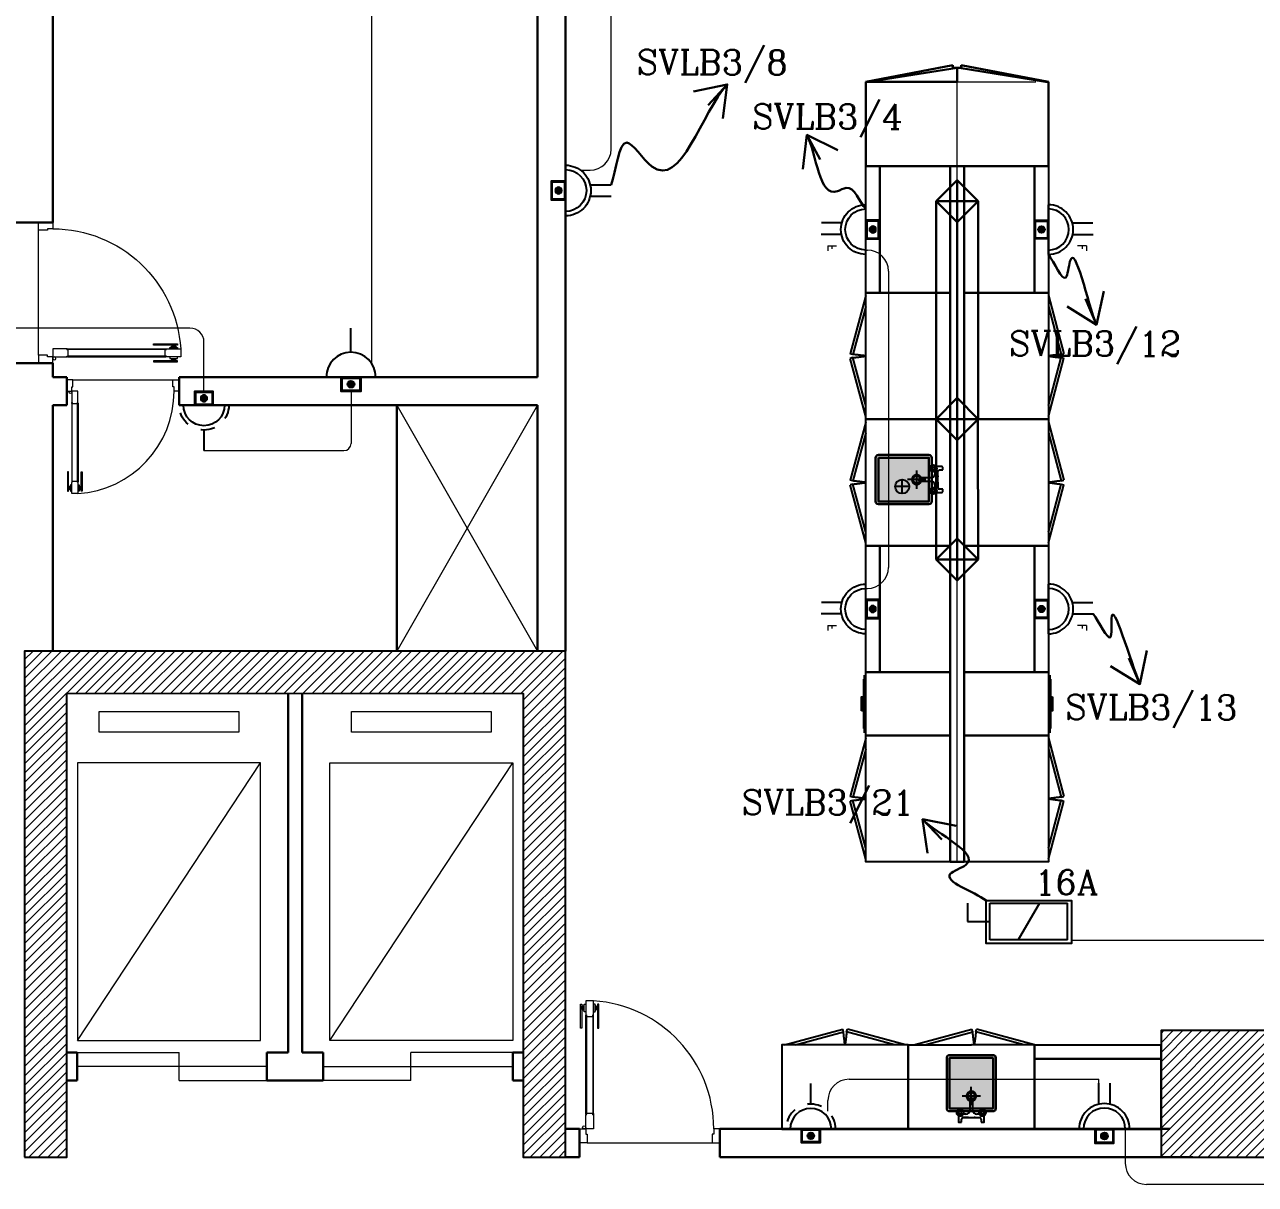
# Model space of a CAD drawing. Extents: x 1315 to 1416, y 473 to 837.
# Drawn here: x 1365.15 to 1373.91, y 590.51 to 598.76 of the extents above; entities that cross this region are included whole.
import ezdxf

# ---------------------------------------------------------------- set-up
doc = ezdxf.new("R2010")
doc.units = 0
doc.header["$MEASUREMENT"] = 0
doc.linetypes.add('ACAD_ISO02W100', pattern=[15, 12, -3])
doc.linetypes.add('DASHED', pattern=[19.05, 12.7, -6.35])
doc.layers.get('0').update_dxf_attribs({"color": 252, "linetype": 'CONTINUOUS', "lineweight": 30})
for name, color, linetype in [('-FUR', 252, 'CONTINUOUS'), ('E-SOCKETS', 6, 'CONTINUOUS'), ('LAYER8', 252, 'CONTINUOUS'), ('SAN', 252, 'CONTINUOUS'), ('WIRING', 4, 'CONTINUOUS')]:
    doc.layers.add(name, color=color, linetype=linetype)
for name, color, linetype, lineweight in [('Column', 252, 'CONTINUOUS', 25), ('DOOR', 252, 'CONTINUOUS', 9), ('elev', 252, 'CONTINUOUS', 9), ('hatch', 252, 'CONTINUOUS', 9), ('PLAN-ELEV', 252, 'CONTINUOUS', 5), ('R-SWTS-DET1', 252, 'CONTINUOUS', 5), ('Wall', 252, 'CONTINUOUS', 30), ('WIRRING', 3, 'CONTINUOUS', 5)]:
    doc.layers.add(name, color=color, linetype=linetype, lineweight=lineweight)
doc.styles.add('ARIAL', font='arial.ttf')
doc.styles.add('E80', font='romanc.shx')
doc.dimstyles.new('DIM-100-IN', dxfattribs={"dimtxt": 0.22, "dimasz": 0.1, "dimexe": 0.15, "dimexo": 0.15, "dimgap": 0, "dimtad": 0, "dimrnd": 0.05, "dimzin": 1, "dimdsep": 46, "dimtxsty": 'ARIAL', "dimblk": 'DOT', "dimcen": 0.2, "dimclrd": 256, "dimclre": 256, "dimclrt": 23, "dimadec": 0, "dimazin": 0, "dimtfac": 1, "dimtmove": 2, "dimatfit": 2, "dimldrblk": 'OPEN90', "dimfxl": 0.15, "dimfxlon": 1, "dimtolj": 1, "dimtzin": 0, "dimlwe": -1, "dimarcsym": 0})

# ---------------------------------------------------------------- blocks, each defined once
blk = doc.blocks.new('d8')
at = {"layer": 'DOOR'}
for p, q in [((32.1195, -112.7481), (32.1195, -112.0482)), ((32.1245, -112.0482), (32.1245, -112.7481)), ((32.1711, -112.0482), (32.1711, -112.7481)), ((32.1761, -112.7481), (32.1761, -112.0482)), ((32.1311, -112.9536), (33.02, -112.9536))]:
    blk.add_line(p, q, dxfattribs=at)
for points in [[(32.0916, -112.1372), (32.0836, -112.1372), (32.0836, -111.9649), (32.0916, -111.9649)], [(32.1245, -112.0426), (32.1245, -112.0537), (32.1711, -112.0537), (32.1711, -112.0426), (32.1756, -112.0426), (32.1756, -111.9426), (32.1756, -111.9426), (32.12, -111.9426), (32.12, -112.0426)], [(32.2039, -112.1372), (32.212, -112.1372), (32.212, -111.9649), (32.2039, -111.9649)], [(32.1033, -111.9827), (32.0969, -111.9827), (32.0969, -112.0029), (32.1033, -112.0029)], [(32.1922, -111.9827), (32.1987, -111.9827), (32.1987, -112.0029), (32.1922, -112.0029)], [(32.1245, -112.7536), (32.1245, -112.7425), (32.1711, -112.7425), (32.1711, -112.7536), (32.1756, -112.7536), (32.1756, -112.8536), (32.1756, -112.8536), (32.12, -112.8536), (32.12, -112.7536)], [(32.0756, -112.9536), (32.0756, -112.8536), (32.12, -112.8536), (32.12, -112.8915), (32.1311, -112.8915), (32.1311, -112.9536)], [(33.0756, -112.9536), (33.0756, -112.8536), (33.031, -112.8536), (33.031, -112.8915), (33.0199, -112.8915), (33.02, -112.9536)]]:
    blk.add_lwpolyline(points, close=True, dxfattribs=at)
for points in [[(32.12, -112.0204), (32.1089, -112.0204), (32.1089, -111.9649), (32.12, -111.9649)], [(32.1756, -112.0204), (32.1867, -112.0204), (32.1867, -111.9649), (32.1756, -111.9649)], [(32.1089, -112.01), (32.1033, -112.01), (32.1033, -111.9755), (32.1089, -111.9755)], [(32.1867, -112.01), (32.1922, -112.01), (32.1922, -111.9755), (32.1867, -111.9755)]]:
    blk.add_lwpolyline(points, dxfattribs=at)
for points in [[(32.0916, -111.983, -1), (32.0969, -111.983), (32.0969, -111.983), (32.0969, -112.0026), (32.0969, -112.0026, -1), (32.0916, -112.0026), (32.0916, -112.0026)], [(32.1245, -112.0532), (32.1245, -112.0532, -1), (32.1245, -112.0432)], [(32.1711, -112.0532), (32.1711, -112.0532, 1), (32.1711, -112.0432)], [(32.2039, -111.983, 1), (32.1987, -111.983), (32.1987, -111.983), (32.1987, -112.0026), (32.1987, -112.0026, 1), (32.2039, -112.0026), (32.2039, -112.0026)], [(32.1245, -112.7431), (32.1245, -112.7431, 1), (32.1245, -112.7531)], [(32.1711, -112.7431), (32.1711, -112.7431, -1), (32.1711, -112.7531)]]:
    blk.add_lwpolyline(points, format="xyb", close=True, dxfattribs=at)
blk.add_circle((32.1089, -112.8425), 0.0111, dxfattribs=at)
blk.add_arc((32.1182, -112.8536), 0.9128, 360, 86.39768, dxfattribs=at)
blk = doc.blocks.new('YY5Y5')
at = {"layer": 'SAN', "color": 1}
for p, q in [((434.16, 537.56), (433.7, 538.02)), ((434.16, 536.15), (433.7, 535.69)), ((433.83, 542.04), (433.83, 538.56)), ((435.73, 542.41), (434.2, 542.41)), ((435.58, 537.56), (436.04, 538.02)), ((435.58, 536.15), (436.04, 535.69)), ((435.73, 540.55), (435.73, 542.41)), ((436.72, 537.65), (438.25, 537.65)), ((446.18, 539.55), (436.73, 539.55)), ((443.04, 539.55), (446.16, 539.55)), ((444.65, 537.65), (446.18, 537.65)), ((447.32, 537.56), (446.86, 538.02)), ((447.32, 536.15), (446.86, 535.69)), ((447.16, 542.41), (447.16, 540.55)), ((448.69, 542.41), (447.16, 542.41)), ((448.74, 537.56), (449.2, 538.02)), ((448.74, 536.15), (449.2, 535.69)), ((449.07, 538.56), (449.07, 542.04)), ((440.5, 535.4), (440.5, 528.74)), ((442.4, 528.74), (442.4, 535.4)), ((440.87, 528.36), (442.03, 528.36))]:
    blk.add_line(p, q, dxfattribs=at)
at = {"layer": 'SAN', "color": 1, "linetype": 'Continuous'}
blk.add_line((439.23, 539.55), (439.86, 539.55), dxfattribs=at)
at = {"layer": 'SAN', "color": 2, "linetype": 'DASHED'}
for points in [[(441.45, 532.42), (441.45, 521.63)], [(436.06, 527.03), (446.84, 527.03)]]:
    blk.add_lwpolyline(points, dxfattribs=at)
at = {"layer": 'SAN', "color": 1}
for centre, radius in [((434.87, 536.85), 2), ((434.87, 536.85), 1), ((434.87, 536.85), 0.8), ((448.03, 536.85), 2), ((448.03, 536.85), 1), ((448.03, 536.85), 0.8)]:
    blk.add_circle(centre, radius, dxfattribs=at)
for centre, radius, start, end in [((434.2, 542.04), 0.375, 90, 180), ((436.73, 540.55), 1, 180, 270), ((438.25, 535.4), 2.25, 0, 90), ((444.65, 535.4), 2.25, 90, 180), ((446.16, 540.55), 1, 270, 0), ((448.69, 542.04), 0.375, 0, 90), ((441.45, 527.03), 2.86, 109.43194, 70.56806), ((441.45, 527.03), 2.08, 117.27647, 62.72353), ((440.87, 528.74), 0.375, 180, 270), ((442.03, 528.74), 0.375, 270, 360)]:
    blk.add_arc(centre, radius, start, end, dxfattribs=at)
blk = doc.blocks.new('fd')
at = {"layer": '-FUR'}
h = blk.add_hatch(color=254, dxfattribs=at)
h.paths.add_polyline_path([(1322.6636, 576.6994), (1322.3536, 576.6994), (1322.3536, 577.0594), (1322.6636, 577.0594)], flags=16)
edge = h.paths.add_edge_path()
edge.add_line((1322.6636, 576.6794), (1322.3536, 576.6794))
edge.add_arc((1322.3536, 576.6994), 0.02, 180, 270, ccw=False)
edge.add_line((1322.3336, 576.6994), (1322.3336, 577.0594))
edge.add_arc((1322.3536, 577.0594), 0.02, 90, 180, ccw=False)
edge.add_line((1322.3536, 577.0794), (1322.6636, 577.0794))
edge.add_arc((1322.6636, 577.0594), 0.02, 0, 90, ccw=False)
edge.add_line((1322.6836, 577.0594), (1322.6836, 576.6994))
edge.add_arc((1322.6636, 576.6994), 0.02, -90, 0, ccw=False)
blk.add_hatch(color=253, dxfattribs=at).paths.add_polyline_path([(1322.6636, 577.0594), (1322.6636, 576.6994), (1322.3536, 576.6994), (1322.3536, 577.0594)])
h = blk.add_hatch(color=251, dxfattribs=at)
h.paths.add_polyline_path([(1322.6337, 577.0294), (1322.6636, 577.0594), (1322.6636, 576.6994), (1322.6336, 576.7294)])
h.paths.add_polyline_path([(1322.6336, 576.7294), (1322.6636, 576.6994), (1322.3536, 576.6994), (1322.3836, 576.7294)])
h = blk.add_hatch(color=252, dxfattribs=at)
h.paths.add_polyline_path([(1322.3836, 577.0294), (1322.3536, 577.0594), (1322.6636, 577.0594), (1322.6337, 577.0294)])
h.paths.add_polyline_path([(1322.3836, 576.7294), (1322.3536, 576.6994), (1322.3536, 577.0594), (1322.3836, 577.0294)])
for p, q in [((1322.4784, 577.2056), (1322.0597, 577.2056)), ((1322.4784, 577.2056), (1322.9597, 577.2056)), ((1322.0597, 576.6056), (1322.5097, 576.6056)), ((1322.9597, 576.6056), (1322.5097, 576.6056))]:
    blk.add_line(p, q, dxfattribs=at)
at = {"layer": '-FUR', "linetype": 'ACAD_ISO02W100'}
for p, q in [((1322.0597, 577.2056), (1322.5097, 577.2056)), ((1322.9597, 577.2056), (1322.5097, 577.2056)), ((1322.0997, 576.6056), (1322.5133, 576.4948)), ((1322.177, 576.6056), (1322.5185, 576.5141)), ((1322.8824, 576.6056), (1322.541, 576.5141)), ((1322.9597, 576.6056), (1322.5462, 576.4948)), ((1322.5185, 576.5141), (1322.5133, 576.4948)), ((1322.541, 576.5141), (1322.5462, 576.4948))]:
    blk.add_line(p, q, dxfattribs=at)
for centre, start, end in [((1324.045, 576.3727), 171.26112, 174.70691), ((1321.0144, 576.3727), 5.29309, 8.73888)]:
    blk.add_arc(centre, 1.5331, start, end, dxfattribs=at)
for p, q in [((1322.0597, 577.2056), (1322.0597, 576.6056)), ((1322.9597, 577.2056), (1322.9597, 576.6056))]:
    blk.add_line(p, q)
blk.add_lwpolyline([(1322.6636, 576.6794), (1322.3536, 576.6794, -0.414214), (1322.3336, 576.6994), (1322.3336, 577.0594, -0.414214), (1322.3536, 577.0794), (1322.6636, 577.0794, -0.414214), (1322.6836, 577.0594), (1322.6836, 576.6994, -0.414214)], format="xyb", close=True)
blk.add_lwpolyline([(1322.6636, 576.6794), (1322.3536, 576.6794, -0.414214), (1322.3336, 576.6994), (1322.3336, 577.0594, -0.414214), (1322.3536, 577.0794), (1322.6636, 577.0794, -0.414214), (1322.6836, 577.0594), (1322.6836, 576.6994, -0.414214)], format="xyb", close=True)
blk.add_lwpolyline([(1322.6636, 576.6994), (1322.3536, 576.6994), (1322.3536, 577.0594), (1322.6636, 577.0594)], close=True)
at = {"extrusion": (0, 0, -1), "xscale": 0.0121000000000322, "yscale": 0.0121000000000322, "zscale": -0.0121}
blk.add_blockref('YY5Y5', (-1327.8502, 570.5947), dxfattribs=at)
blk = doc.blocks.new('juy')
blk.add_line((1322.9597, 577.2056), (1322.9597, 576.6056))
blk.add_blockref('fd', (0, 0))
blk = doc.blocks.new('5')
at = {"layer": '-FUR', "linetype": 'ACAD_ISO02W100'}
for p, q in [((41999.7885, -66320.4478), (42000.6885, -66320.4478)), ((41999.8085, -66321.0478), (42000.2221, -66321.1587)), ((41999.8858, -66321.0478), (42000.2273, -66321.1393)), ((42000.5913, -66321.0478), (42000.2498, -66321.1393)), ((42000.6685, -66321.0478), (42000.255, -66321.1587)), ((42000.2273, -66321.1393), (42000.2221, -66321.1587)), ((42000.2498, -66321.1393), (42000.255, -66321.1587))]:
    blk.add_line(p, q, dxfattribs=at)
at = {"layer": '-FUR'}
blk.add_lwpolyline([(41999.7885, -66320.4478), (42000.6885, -66320.4478), (42000.6885, -66321.0478), (41999.7885, -66321.0478)], close=True, dxfattribs=at)
at = {"layer": '-FUR', "linetype": 'ACAD_ISO02W100'}
for centre, start, end in [((42001.7538, -66321.2808), 171.26112, 174.70691), ((41998.7233, -66321.2808), 5.29309, 8.73888)]:
    blk.add_arc(centre, 1.5331, start, end, dxfattribs=at)
blk = doc.blocks.new('ba7es')
at = {"layer": '-FUR', "linetype": 'ACAD_ISO02W100'}
blk.add_line((1323.8895, 576.6578), (1322.9895, 576.6578), dxfattribs=at)
for p, q in [((1323.8895, 577.2578), (1322.9895, 577.2578)), ((1322.9895, 577.2578), (1322.9895, 576.6578)), ((1323.8895, 576.6578), (1323.8895, 577.2578)), ((1322.9895, 576.6578), (1322.9895, 576.7578)), ((1322.9895, 576.7578), (1323.8895, 576.7578))]:
    blk.add_line(p, q)
blk = doc.blocks.new('3')
at = {"layer": '-FUR', "linetype": 'ACAD_ISO02W100'}
blk.add_line((41990.0194, -66320.4802), (41990.4694, -66320.4802), dxfattribs=at)
at = {"layer": '-FUR'}
for p, q in [((41990.0394, -66321.0902), (41990.4494, -66321.0902)), ((41990.0694, -66321.0952), (41990.4194, -66321.0952))]:
    blk.add_line(p, q, dxfattribs=at)
blk.add_lwpolyline([(41990.0194, -66321.0802), (41990.4694, -66321.0802), (41990.4694, -66320.4802), (41990.0194, -66320.4802)], close=True, dxfattribs=at)
at = {"layer": '-FUR', "color": 1}
blk.add_lwpolyline([(41990.1944, -66321.1102), (41990.2944, -66321.1102), (41990.2944, -66321.1002), (41990.1944, -66321.1002)], close=True, dxfattribs=at)
blk = doc.blocks.new('vfd')
at = {"layer": '-FUR'}
h = blk.add_hatch(color=254, dxfattribs=at)
h.paths.add_polyline_path([(1316.635, 565.8296), (1316.635, 566.1396), (1316.275, 566.1396), (1316.275, 565.8296)], flags=16)
edge = h.paths.add_edge_path()
edge.add_line((1316.655, 565.8296), (1316.655, 566.1396))
edge.add_ellipse((1316.635, 566.1396), major_axis=(-0.0141, -0.0141), ratio=1, start_angle=135, end_angle=225)
edge.add_line((1316.635, 566.1596), (1316.275, 566.1596))
edge.add_ellipse((1316.275, 566.1396), major_axis=(-0.0141, -0.0141), ratio=1, start_angle=225, end_angle=315)
edge.add_line((1316.255, 566.1396), (1316.255, 565.8296))
edge.add_ellipse((1316.275, 565.8296), major_axis=(0.0141, -0.0141), ratio=1, start_angle=225, end_angle=315)
edge.add_line((1316.275, 565.8096), (1316.635, 565.8096))
edge.add_ellipse((1316.635, 565.8296), major_axis=(0.0141, -0.0141), ratio=1, start_angle=-45, end_angle=45)
blk.add_hatch(color=253, dxfattribs=at).paths.add_polyline_path([(1316.275, 565.8296), (1316.635, 565.8296), (1316.635, 566.1396), (1316.275, 566.1396)])
h = blk.add_hatch(color=251, dxfattribs=at)
h.paths.add_polyline_path([(1316.305, 565.8596), (1316.275, 565.8296), (1316.635, 565.8296), (1316.605, 565.8596)])
h.paths.add_polyline_path([(1316.605, 565.8596), (1316.635, 565.8296), (1316.635, 566.1396), (1316.605, 566.1096)])
h = blk.add_hatch(color=252, dxfattribs=at)
h.paths.add_polyline_path([(1316.305, 566.1096), (1316.275, 566.1396), (1316.275, 565.8296), (1316.305, 565.8596)])
h.paths.add_polyline_path([(1316.605, 566.1096), (1316.635, 566.1396), (1316.275, 566.1396), (1316.305, 566.1096)])
blk.add_lwpolyline([(1316.655, 565.8296), (1316.655, 566.1396, 0.414214), (1316.635, 566.1596), (1316.275, 566.1596, 0.414214), (1316.255, 566.1396), (1316.255, 565.8296, 0.414214), (1316.275, 565.8096), (1316.635, 565.8096, 0.414214)], format="xyb", close=True)
blk.add_lwpolyline([(1316.655, 565.8296), (1316.655, 566.1396, 0.414214), (1316.635, 566.1596), (1316.275, 566.1596, 0.414214), (1316.255, 566.1396), (1316.255, 565.8296, 0.414214), (1316.275, 565.8096), (1316.635, 565.8096, 0.414214)], format="xyb", close=True)
blk.add_lwpolyline([(1316.635, 565.8296), (1316.635, 566.1396), (1316.275, 566.1396), (1316.275, 565.8296)], close=True)
at = {"layer": 'LAYER8'}
for p, q in [((1316.465, 566.0846), (1316.465, 565.9846)), ((1316.415, 566.0346), (1316.515, 566.0346))]:
    blk.add_line(p, q, dxfattribs=at)
blk.add_circle((1316.465, 566.0346), 0.05, dxfattribs=at)
at = {"xscale": 0.0121, "yscale": 0.0121, "zscale": 0.0121, "rotation": 89.99999999999997}
blk.add_blockref('YY5Y5', (1322.7397, 560.6431), dxfattribs=at)
blk = doc.blocks.new('LAB 2')
at = {"color": 251}
for p, q in [((994.5461, 451.9968), (994.6461, 451.9968)), ((994.5461, 451.9968), (994.5461, 447.3948)), ((994.6461, 447.3952), (994.6461, 451.9968)), ((994.5963, 449.995), (994.4463, 449.845)), ((994.5963, 449.995), (994.4463, 449.845)), ((994.7463, 449.845), (994.5963, 449.995)), ((994.5963, 449.845), (994.5963, 449.995)), ((994.7463, 449.845), (994.5963, 449.995)), ((994.4463, 449.845), (994.5461, 449.9448)), ((994.6461, 449.9452), (994.7463, 449.845)), ((994.4463, 449.845), (994.7463, 449.845)), ((994.5963, 449.695), (994.4463, 449.845)), ((994.4463, 449.845), (994.7463, 449.845)), ((994.5963, 449.845), (994.4463, 449.845)), ((994.4463, 449.845), (994.5963, 449.845)), ((994.4463, 449.845), (994.7463, 449.845)), ((994.5963, 449.695), (994.4463, 449.845)), ((994.4463, 448.845), (994.4463, 449.845)), ((994.4463, 449.845), (994.7463, 449.845)), ((994.5461, 449.7452), (994.4463, 449.845)), ((994.7463, 449.845), (994.5963, 449.695)), ((994.5963, 448.995), (994.5963, 449.845)), ((994.5963, 449.845), (994.7463, 449.845)), ((994.5963, 449.845), (994.5963, 449.695)), ((994.7463, 449.845), (994.5963, 449.695)), ((994.6481, 449.7468), (994.7463, 449.845)), ((994.7463, 449.845), (994.7445, 448.8468)), ((994.5963, 448.995), (994.4463, 448.845)), ((994.5963, 448.845), (994.5963, 448.995)), ((994.7463, 448.845), (994.5963, 448.995)), ((994.7463, 448.845), (994.4463, 448.845)), ((994.5963, 448.695), (994.4463, 448.845)), ((994.4463, 448.845), (994.7463, 448.845)), ((994.4463, 447.295), (994.4463, 448.845)), ((994.6461, 448.8468), (994.5961, 448.8468)), ((994.5963, 448.845), (994.5963, 448.695)), ((994.5963, 448.695), (994.7463, 448.845)), ((994.5963, 448.845), (994.5963, 447.145)), ((994.7463, 448.845), (994.7463, 447.295)), ((994.5963, 447.445), (994.5963, 448.295)), ((994.5963, 447.445), (994.4463, 447.295)), ((994.5963, 447.295), (994.5963, 447.445)), ((994.7463, 447.295), (994.5963, 447.445)), ((994.7463, 447.295), (994.4463, 447.295)), ((994.5963, 447.145), (994.4463, 447.295)), ((994.4463, 447.295), (994.7463, 447.295)), ((994.5963, 447.295), (994.5963, 447.145)), ((994.5963, 447.145), (994.7463, 447.295)), ((993.9461, 447.0468), (993.9461, 446.4468)), ((993.9461, 447.0468), (995.2461, 447.0468)), ((995.2461, 446.4468), (995.2461, 447.0468)), ((993.9461, 446.4468), (994.5961, 446.4468)), ((993.9461, 446.4468), (994.5661, 446.3268)), ((993.9461, 446.4468), (993.9661, 446.4468)), ((993.9661, 446.4468), (994.5961, 446.3468)), ((994.5961, 446.4468), (994.5961, 446.3468)), ((995.2261, 446.4468), (994.6111, 446.3468)), ((995.2461, 446.4468), (994.6261, 446.3268)), ((995.2461, 446.4468), (995.2261, 446.4468)), ((994.5961, 446.3468), (994.5661, 446.3468)), ((994.5661, 446.3468), (994.5661, 446.3268)), ((994.5961, 446.3468), (994.6261, 446.3468)), ((994.6261, 446.3468), (994.6261, 446.3268))]:
    blk.add_line(p, q, dxfattribs=at)
at = {"layer": 'elev', "color": 251, "linetype": 'Continuous'}
for p, q in [((994.0361, 451.9968), (995.1561, 451.9968)), ((994.5961, 451.9968), (994.5961, 446.3787)), ((994.0361, 446.4468), (995.1561, 446.4468))]:
    blk.add_line(p, q, dxfattribs=at)
at = {"color": 251}
blk.add_blockref('juy', (-327.8115, -123.3088), dxfattribs=at)
at = {"color": 251, "xscale": -1}
for name, p in [('ba7es', (2319.0377, -123.361)), ('vfd', (2310.6705, -116.7088))]:
    blk.add_blockref(name, p, dxfattribs=at)
for p, rotation in [((417.2883, -873.2427), 270), ((1571.9039, 1773.6363), 90), ((417.2883, -875.9427), 270), ((1571.9039, 1770.9363), 90)]:
    blk.add_blockref('ba7es', p, dxfattribs=dict(at, rotation=rotation))
at = {"layer": 'Wall', "color": 251, "lineweight": 20}
blk.add_blockref('5', (-41006.4403, 66774.3446), dxfattribs=at)
at = {"layer": 'Wall', "color": 251, "lineweight": 20, "xscale": -1}
for p, rotation in [((67314.9939, -41548.6917), 270), ((-65325.8018, 42451.7853), 90), ((67314.9939, -41550.9417), 270), ((-65325.8018, 42449.5353), 90), ((67314.9939, -41551.8417), 270), ((-65325.8018, 42448.6353), 90)]:
    blk.add_blockref('5', p, dxfattribs=dict(at, rotation=rotation))
at = {"layer": 'Wall', "color": 251, "lineweight": 20}
for p, rotation in [((67315.0263, 42441.1162), 270), ((-65325.8341, -41539.3726), 90)]:
    blk.add_blockref('3', p, dxfattribs=dict(at, rotation=rotation))
blk = doc.blocks.new('LOAD BREAK SWITCH IP')
at = {"layer": 'E-SOCKETS', "color": 6}
for p, q in [((1958.3192, -128.1367), (1958.3192, -128.2674)), ((1958.4787, -128.1367), (1959.0313, -128.1367)), ((1958.4787, -128.3981), (1958.4787, -128.1367)), ((1959.0313, -128.3981), (1959.0313, -128.1367)), ((1958.3192, -128.2674), (1958.4787, -128.2674)), ((1959.0313, -128.3981), (1958.4787, -128.3981))]:
    blk.add_line(p, q, dxfattribs=at)
at = {"layer": 'E-SOCKETS', "color": 3}
blk.add_line((1958.8305, -128.1367), (1958.6795, -128.3981), dxfattribs=at)
at = {"layer": 'E-SOCKETS', "color": 7}
blk.add_lwpolyline([(1958.4509, -128.118), (1959.0586, -128.118), (1959.0586, -128.4243), (1958.4509, -128.4243)], close=True, dxfattribs=at)
blk = doc.blocks.new('DOPLEX SOCKET WP')
at = {"layer": 'E-SOCKETS'}
blk.add_hatch(color=2, dxfattribs=at).paths.add_polyline_path([(48.2533, -124.2906, -1), (48.301, -124.2906, -1)])
at = {"layer": 'E-SOCKETS', "color": 2}
for p, q in [((48.2373, -124.0647), (48.2373, -123.9156)), ((48.3173, -124.0647), (48.3173, -123.9156)), ((48.0968, -124.2406), (48.4575, -124.2406)), ((48.1027, -124.2406), (48.4515, -124.2406))]:
    blk.add_line(p, q, dxfattribs=at)
for points in [[(48.3454, -124.2406), (48.2089, -124.2406), (48.2089, -124.3406), (48.3454, -124.3406)], [(48.3388, -124.2471), (48.2154, -124.2471), (48.2154, -124.3341), (48.3388, -124.3341)]]:
    blk.add_lwpolyline(points, close=True, dxfattribs=at)
blk.add_circle((48.2771, -124.2906), 0.0239, dxfattribs=at)
at = {"layer": 'E-SOCKETS', "color": 7, "linetype": 'DASHED'}
blk.add_arc((48.2771, -124.2406), 0.1804, 0, 180, dxfattribs=at)
at = {"layer": 'E-SOCKETS', "color": 2}
blk.add_arc((48.2771, -124.2406), 0.1491, 0, 180, dxfattribs=at)
blk = doc.blocks.new('_Dot')
at = {"color": 0, "linetype": 'ByBlock', "lineweight": -2}
blk.add_line((-0.5, 0), (-1, 0), dxfattribs=at)
at = {"color": 0, "linetype": 'ByBlock', "const_width": 0.5}
blk.add_lwpolyline([(-0.25, 0, 1), (0.25, 0, 1)], format="xyb", close=True, dxfattribs=at)
blk = doc.blocks.new('220v wp')
at = {"layer": 'E-SOCKETS'}
blk.add_hatch(color=2, dxfattribs=at).paths.add_polyline_path([(384917, 119867, 1), (384851, 119867, 1)])
at = {"layer": 'E-SOCKETS', "color": 2}
for p, q in [((384884, 120186), (384884, 120393)), ((385134, 119936), (384634, 119936)), ((385126, 119936), (384642, 119936))]:
    blk.add_line(p, q, dxfattribs=at)
for points in [[(384789, 119936), (384978, 119936), (384978, 119798), (384789, 119798)], [(384798, 119927), (384969, 119927), (384969, 119807), (384798, 119807)]]:
    blk.add_lwpolyline(points, close=True, dxfattribs=at)
blk.add_circle((384884, 119867), 33.1, dxfattribs=at)
at = {"layer": 'E-SOCKETS', "color": 7, "linetype": 'DASHED'}
blk.add_arc((384884, 119936), 250, 0, 180, dxfattribs=at)
at = {"layer": 'E-SOCKETS', "color": 2}
blk.add_arc((384884, 119936), 207, 0, 180, dxfattribs=at)
blk = doc.blocks.new('DOUBLEX SOCKET FLOOR MOUNTED')
at = {"layer": 'E-SOCKETS'}
blk.add_hatch(color=2, dxfattribs=at).paths.add_polyline_path([(-93.2312, -55.9052, 1), (-93.278, -55.9052, 1)])
at = {"layer": 'E-SOCKETS', "color": 2}
for p, q in [((-93.3011, -55.6865), (-93.3011, -55.5404)), ((-93.2194, -55.6838), (-93.2194, -55.5377)), ((-93.0778, -55.8562), (-93.4313, -55.8562))]:
    blk.add_line(p, q, dxfattribs=at)
for points in [[(-93.3214, -55.8562), (-93.1877, -55.8562), (-93.1877, -55.9542), (-93.3214, -55.9542)], [(-93.315, -55.8626), (-93.1941, -55.8626), (-93.1941, -55.9478), (-93.315, -55.9478)]]:
    blk.add_lwpolyline(points, close=True, dxfattribs=at)
blk.add_circle((-93.2546, -55.9052), 0.0234, dxfattribs=at)
at = {"layer": 'E-SOCKETS', "color": 7, "linetype": 'DASHED'}
blk.add_arc((-93.2546, -55.8562), 0.1767, 0, 180, dxfattribs=at)
at = {"layer": 'E-SOCKETS', "color": 2}
blk.add_arc((-93.2546, -55.8562), 0.1461, 0, 180, dxfattribs=at)
at = {"layer": 'WIRING', "color": 1, "extrusion": (5.9614e-05, -0.021173, 0.999776), "style": 'E80'}
blk.add_text('F', height=0.063, dxfattribs=at).set_placement((-93.3047, -55.3736, 1.1727))
blk = doc.blocks.new('220v outlet')
at = {"layer": 'E-SOCKETS'}
blk.add_hatch(color=2, dxfattribs=at).paths.add_polyline_path([(100.561, -42.975, 1), (100.464, -42.975, 1)])
at = {"layer": 'E-SOCKETS', "color": 2}
for p, q in [((100.512, -42.52), (100.512, -42.175)), ((100.866, -42.874), (100.159, -42.874)), ((100.866, -42.874), (100.159, -42.874))]:
    blk.add_line(p, q, dxfattribs=at)
for points in [[(100.374, -42.874), (100.651, -42.874), (100.651, -43.077), (100.374, -43.077)], [(100.387, -42.887), (100.638, -42.887), (100.638, -43.063), (100.387, -43.063)]]:
    blk.add_lwpolyline(points, close=True, dxfattribs=at)
blk.add_circle((100.512, -42.975), 0.0484, dxfattribs=at)
blk.add_arc((100.512, -42.874), 0.353, 0, 180, dxfattribs=at)

msp = doc.modelspace()

# ---------------------------------------------------------------- hatches: boundary and pattern name
at = {"layer": 'hatch'}
h = msp.add_hatch(dxfattribs=at)
h.set_pattern_fill('ANSI31', color=256, scale=0.015, style=0)
h.set_pattern_definition([(45, (1560.84348, 263.17996), (-0.0336759605, 0.0336759605), [])])
h.paths.add_polyline_path([(1365.1463, 590.702), (1365.4463, 590.702), (1365.4463, 594.0022), (1368.6963, 594.002), (1368.6961, 590.7027), (1368.9961, 590.7027), (1368.9963, 594.302), (1365.1463, 594.3022)])
h = msp.add_hatch(dxfattribs=at)
h.set_pattern_fill('ANSI31', color=256, scale=0.015, style=0)
h.set_pattern_definition([(45, (1600.66848, 268.47996), (-0.0336759605, 0.0336759605), [])])
h.paths.add_polyline_path([(1373.2363, 590.702), (1374.1363, 590.702), (1374.1363, 591.602), (1373.2363, 591.602)])

# ---------------------------------------------------------------- linework, layer by layer
at = {"layer": 'Column'}
msp.add_lwpolyline([(1365.1463, 590.702), (1365.4463, 590.702), (1365.4463, 594.0022), (1368.6963, 594.002), (1368.6961, 590.7027), (1368.9961, 590.7027), (1368.9963, 594.302), (1365.1463, 594.3022), (1365.1463, 590.702)], dxfattribs=at)
msp.add_lwpolyline([(1365.1463, 590.702), (1365.4463, 590.702), (1365.4463, 594.0022), (1368.6963, 594.002), (1368.6961, 590.7027), (1368.9961, 590.7027), (1368.9963, 594.302), (1365.1463, 594.3022), (1365.1463, 590.702)], dxfattribs=at)
msp.add_lwpolyline([(1373.2363, 590.702), (1374.1363, 590.702), (1374.1363, 591.602), (1373.2363, 591.602)], close=True, dxfattribs=at)
at = {"layer": 'DOOR'}
for p, q in [((1365.4907, 596.232), (1366.2018, 596.232)), ((1365.4814, 596.0676), (1365.4814, 595.5077)), ((1365.4854, 595.5077), (1365.4854, 596.0676)), ((1365.5227, 595.5077), (1365.5227, 596.0676)), ((1365.5267, 596.0676), (1365.5267, 595.5077))]:
    msp.add_line(p, q, dxfattribs=at)
for points in [[(1365.4463, 596.232), (1365.4463, 596.152), (1365.4819, 596.152), (1365.4819, 596.1823), (1365.4907, 596.1823), (1365.4907, 596.232)], [(1366.2463, 596.232), (1366.2463, 596.152), (1366.2106, 596.152), (1366.2106, 596.1823), (1366.2018, 596.1823), (1366.2018, 596.232)], [(1365.4854, 596.072), (1365.4854, 596.0631), (1365.5227, 596.0631), (1365.5227, 596.072), (1365.5263, 596.072), (1365.5263, 596.152), (1365.5263, 596.152), (1365.4819, 596.152), (1365.4819, 596.072)], [(1365.4592, 595.5789), (1365.4527, 595.5789), (1365.4527, 595.441), (1365.4592, 595.441)], [(1365.4854, 595.5032), (1365.4854, 595.5121), (1365.5227, 595.5121), (1365.5227, 595.5032), (1365.5263, 595.5032), (1365.5263, 595.4232), (1365.5263, 595.4232), (1365.4819, 595.4232), (1365.4819, 595.5032)], [(1365.549, 595.5789), (1365.5554, 595.5789), (1365.5554, 595.441), (1365.549, 595.441)], [(1365.4685, 595.4553), (1365.4634, 595.4553), (1365.4634, 595.4714), (1365.4685, 595.4714)], [(1365.5396, 595.4553), (1365.5448, 595.4553), (1365.5448, 595.4714), (1365.5396, 595.4714)]]:
    msp.add_lwpolyline(points, close=True, dxfattribs=at)
for points in [[(1365.4854, 596.0636), (1365.4854, 596.0636, -1), (1365.4854, 596.0716)], [(1365.5227, 596.0636), (1365.5227, 596.0636, 1), (1365.5227, 596.0716)], [(1365.4854, 595.5116), (1365.4854, 595.5116, 1), (1365.4854, 595.5037)], [(1365.5227, 595.5116), (1365.5227, 595.5116, -1), (1365.5227, 595.5037)], [(1365.4592, 595.4555, 1), (1365.4634, 595.4555), (1365.4634, 595.4555), (1365.4634, 595.4712), (1365.4634, 595.4712, 1), (1365.4592, 595.4712), (1365.4592, 595.4712)], [(1365.549, 595.4555, -1), (1365.5448, 595.4555), (1365.5448, 595.4555), (1365.5448, 595.4712), (1365.5448, 595.4712, -1), (1365.549, 595.4712), (1365.549, 595.4712)]]:
    msp.add_lwpolyline(points, format="xyb", close=True, dxfattribs=at)
for points in [[(1365.473, 595.4771), (1365.4685, 595.4771), (1365.4685, 595.4495), (1365.473, 595.4495)], [(1365.4819, 595.4855), (1365.473, 595.4855), (1365.473, 595.441), (1365.4819, 595.441)], [(1365.5263, 595.4855), (1365.5352, 595.4855), (1365.5352, 595.441), (1365.5263, 595.441)], [(1365.5352, 595.4771), (1365.5396, 595.4771), (1365.5396, 595.4495), (1365.5352, 595.4495)]]:
    msp.add_lwpolyline(points, dxfattribs=at)
msp.add_circle((1365.473, 596.1431), 0.00889, dxfattribs=at)
msp.add_arc((1365.4804, 596.152), 0.7302, 273.60232, 0, dxfattribs=at)
at = {"layer": 'hatch', "linetype": 'Continuous'}
for p, q in [((1368.7963, 596.052), (1367.7962, 594.3021)), ((1367.7963, 596.052), (1368.7963, 594.302)), ((1365.5213, 591.4471), (1366.2463, 591.4471)), ((1366.2463, 591.2471), (1366.2463, 591.4471)), ((1368.6213, 591.4471), (1367.8963, 591.4471)), ((1367.8963, 591.2471), (1367.8963, 591.4471)), ((1366.8713, 591.3471), (1365.5213, 591.3471)), ((1367.2713, 591.3471), (1368.6213, 591.3471)), ((1366.2463, 591.2471), (1366.8713, 591.2471)), ((1367.8963, 591.2471), (1367.2713, 591.2471))]:
    msp.add_line(p, q, dxfattribs=at)
at = {"layer": 'PLAN-ELEV'}
for p, q in [((1365.5223, 591.531), (1366.8247, 593.5073)), ((1367.3201, 591.531), (1368.6225, 593.5073))]:
    msp.add_line(p, q, dxfattribs=at)
for points in [[(1365.6762, 593.8725), (1366.6708, 593.8725), (1366.6708, 593.7264), (1365.6762, 593.7264)], [(1367.474, 593.8725), (1368.4686, 593.8725), (1368.4686, 593.7264), (1367.474, 593.7264)], [(1365.5223, 591.531), (1366.8247, 591.531), (1366.8247, 593.5073), (1365.5223, 593.5073)]]:
    msp.add_lwpolyline(points, close=True, dxfattribs=at)
msp.add_lwpolyline([(1368.5463, 591.531), (1367.3201, 591.531), (1367.3201, 593.5073), (1368.6225, 593.5073), (1368.6225, 591.531), (1368.5463, 591.531)], dxfattribs=at)
at = {"layer": 'Wall', "linetype": 'Continuous'}
for p, q in [((1365.3463, 599.752), (1365.3463, 597.352)), ((1368.7963, 596.252), (1368.7963, 599.4688)), ((1368.9963, 594.302), (1368.9963, 599.4668)), ((1365.3463, 597.352), (1364.9263, 597.352)), ((1365.3463, 596.252), (1365.4463, 596.252)), ((1365.4463, 596.252), (1365.4463, 596.052)), ((1366.2463, 596.252), (1368.7963, 596.252)), ((1366.2463, 596.252), (1366.2463, 596.052)), ((1365.3463, 596.052), (1365.4463, 596.052)), ((1366.2463, 596.052), (1368.7963, 596.052)), ((1368.7963, 594.302), (1368.7963, 596.052)), ((1367.0213, 591.4471), (1367.0213, 594.0021)), ((1367.1213, 591.4471), (1367.1213, 594.0021)), ((1365.5213, 591.4471), (1365.4463, 591.4471)), ((1365.5213, 591.4471), (1365.5213, 591.2471)), ((1366.8713, 591.4471), (1366.8713, 591.2471)), ((1367.0213, 591.4471), (1366.8713, 591.4471)), ((1367.2713, 591.4471), (1367.1213, 591.4471)), ((1367.2713, 591.4471), (1367.2713, 591.2471)), ((1368.6213, 591.4471), (1368.6213, 591.2471)), ((1368.6213, 591.4471), (1368.6963, 591.4471)), ((1365.5213, 591.2471), (1365.4463, 591.2471)), ((1367.2713, 591.2471), (1366.8713, 591.2471)), ((1368.6213, 591.2471), (1368.6963, 591.2471)), ((1369.0963, 590.9026), (1368.9963, 590.9026)), ((1369.0963, 590.9026), (1369.0963, 590.7027)), ((1373.2973, 590.9025), (1370.0963, 590.9025)), ((1370.0963, 590.9025), (1370.0963, 590.7027)), ((1368.9961, 590.7027), (1369.0963, 590.7027)), ((1370.0963, 590.7023), (1373.4613, 590.7023))]:
    msp.add_line(p, q, dxfattribs=at)
for points in [[(1365.3463, 596.252), (1365.3463, 596.352), (1364.9263, 596.352)], [(1365.3463, 594.3022), (1365.3463, 596.052)], [(1368.7963, 596.052), (1367.7963, 596.052), (1367.7962, 594.3021)]]:
    msp.add_lwpolyline(points, dxfattribs=at)
at = {"layer": 'WIRRING', "linetype": 'Continuous'}
for p, q in [((1367.6189, 596.3464), (1367.6189, 600.0234)), ((1369.1038, 597.7242), (1369.1713, 597.7242)), ((1371.015, 591.2557), (1372.7927, 591.2557)), ((1370.865, 591.0299), (1370.865, 591.1057))]:
    msp.add_line(p, q, dxfattribs=at)
at = {"layer": 'WIRRING', "color": 3}
for p, q in [((1369.3213, 597.8742), (1369.3213, 599.648)), ((1371.1342, 597.1559), (1371.1454, 597.1559)), ((1366.323, 596.601), (1364.4589, 596.601)), ((1366.423, 596.15), (1366.423, 596.501)), ((1367.4697, 596.1571), (1367.4697, 595.7792)), ((1366.423, 595.7292), (1367.4197, 595.7292)), ((1371.1342, 594.7481), (1371.1454, 594.7481)), ((1375.2969, 592.2441), (1372.5979, 592.2441)), ((1372.9816, 590.9023), (1372.9816, 590.6582)), ((1374.5169, 590.5082), (1373.1316, 590.5082))]:
    msp.add_line(p, q, dxfattribs=at)
at = {"layer": 'WIRRING'}
for p, q in [((1371.2954, 597.0059), (1371.2954, 594.8981)), ((1372.7927, 591.2273), (1372.7927, 591.2557))]:
    msp.add_line(p, q, dxfattribs=at)
at = {"layer": 'WIRRING', "color": 3}
for centre, radius, start, end in [((1369.1713, 597.8742), 0.15, 270, 0), ((1371.1454, 597.0059), 0.15, 0, 90), ((1366.323, 596.501), 0.1, 0, 90), ((1367.4197, 595.7792), 0.05, 270, 0), ((1371.1454, 594.8981), 0.15, 270, 0), ((1373.1316, 590.6582), 0.15, 180, 270)]:
    msp.add_arc(centre, radius, start, end, dxfattribs=at)
at = {"layer": 'WIRRING', "linetype": 'Continuous'}
msp.add_arc((1371.015, 591.1057), 0.15, 90, 180, dxfattribs=at)

# ---------------------------------------------------------------- block references
at = {"color": 3, "xscale": -1, "rotation": 180}
msp.add_blockref('LAB 2', (377.1881, 1044.7988), dxfattribs=at)
at = {"layer": 'E-SOCKETS', "xscale": -0.0007069318784261, "yscale": 0.0007069318784261, "zscale": 0.0007069318784261, "rotation": 180}
msp.add_blockref('220v wp', (1094.3364, 680.8388), dxfattribs=at)
at = {"layer": 'E-SOCKETS', "xscale": 0.0007069318784261, "yscale": 0.0007069318784261, "zscale": 0.0007069318784261}
msp.add_blockref('220v wp', (1098.656, 506.1155), dxfattribs=at)
at = {"layer": 'R-SWTS-DET1', "linetype": 'Continuous', "xscale": -1, "rotation": 270}
msp.add_blockref('d8', (1478.1999, 564.2765), dxfattribs=at)
at = {"layer": 'R-SWTS-DET1', "linetype": 'Continuous'}
msp.add_blockref('d8', (1337.0207, 703.7563), dxfattribs=at)
at = {"layer": 'WIRRING', "linetype": 'Continuous', "xscale": -1}
for name, p, rotation in [('DOPLEX SOCKET WP', (1493.2369, 549.3022), 270), ('DOUBLEX SOCKET FLOOR MOUNTED', (1315.278, 504.0475), 90), ('DOUBLEX SOCKET FLOOR MOUNTED', (1315.278, 501.3475), 90)]:
    msp.add_blockref(name, p, dxfattribs=dict(at, rotation=rotation))
at = {"layer": 'WIRRING', "linetype": 'Continuous', "rotation": 270}
for p in [(1428.2904, 504.0475), (1428.2904, 501.3475)]:
    msp.add_blockref('DOUBLEX SOCKET FLOOR MOUNTED', p, dxfattribs=at)
at = {"layer": 'WIRRING', "color": 3, "linetype": 'Continuous', "xscale": 0.5, "yscale": 0.5, "zscale": 0.5}
msp.add_blockref('220v outlet', (1317.2134, 617.6888), dxfattribs=at)
at = {"layer": 'WIRRING', "linetype": 'Continuous'}
for name, p in [('LOAD BREAK SWITCH IP', (-586.4607, 720.6465)), ('DOPLEX SOCKET WP', (1324.5554, 715.1429))]:
    msp.add_blockref(name, p, dxfattribs=at)

# ---------------------------------------------------------------- texts
at = {"layer": 'WIRING', "color": 7, "extrusion": (-5.9614e-05, -0.021173, 0.999776), "style": 'E80'}
for s, p in [('SVLB3/8', (1367.8135, 602.1242, -12.7519)), ('SVLB3/4', (1368.6359, 601.7403, -12.7438)), ('SVLB3/12', (1370.4687, 600.1311, -12.7097)), ('SVLB3/13', (1370.8769, 597.5452, -12.6549)), ('SVLB3/21', (1368.5754, 596.8617, -12.6405))]:
    msp.add_text(s, height=0.1764, rotation=360, dxfattribs=at).set_placement(p)
at = {"layer": 'WIRING', "color": 7, "extrusion": (5.9614e-05, -0.021173, 0.999776), "style": 'E80'}
msp.add_text('16A', height=0.1764, dxfattribs=at).set_placement((1373.9973, 588.5708, -12.4649))

# ---------------------------------------------------------------- leaders
at = {"layer": 'WIRRING', "color": 6, "linetype": 'ByBlock', "path_type": 1}
for points in [[(1370.1474, 598.3346), (1369.6108, 597.7505), (1369.432, 597.9204), (1369.3213, 597.6196)], [(1370.7146, 597.9756), (1370.9322, 597.5744), (1370.9944, 597.5988), (1371.1342, 597.4481)], [(1372.776, 596.624), (1372.5875, 597.0749), (1372.557, 596.9606), (1372.4342, 597.1253)], [(1373.086, 594.068), (1372.8834, 594.5337), (1372.8756, 594.4021), (1372.7527, 594.5668)], [(1371.5383, 593.1061), (1371.8467, 592.7821), (1371.7359, 592.7169), (1371.9902, 592.5286)]]:
    msp.add_leader(points, dimstyle='DIM-100-IN', override={"dimasz": 0.2, "dimgap": 0.1, "dimtad": 0, "dimfxl": 1.25, "dimfxlon": 1}, dxfattribs=at)

doc.saveas('drawing.dxf')
